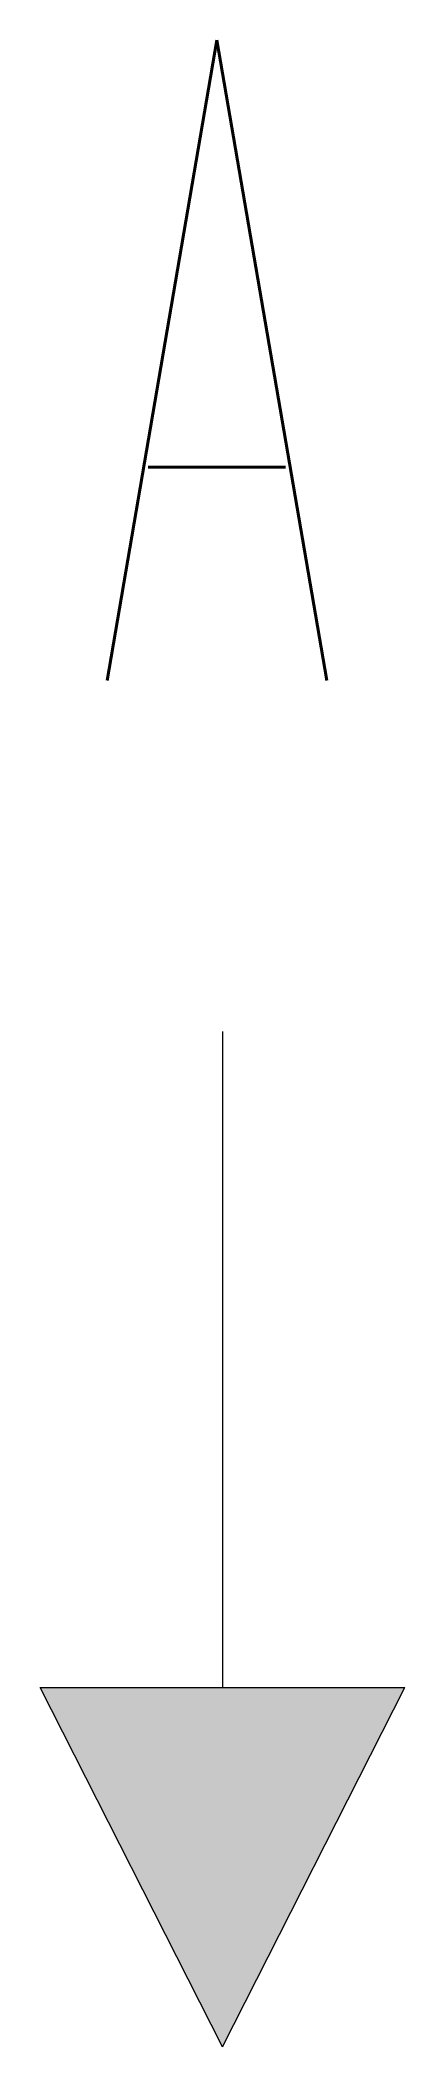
# Model space of a CAD drawing. Header units: metres. Extents: x -71 to 71, y -37 to 746.
import ezdxf

# ---------------------------------------------------------------- set-up
doc = ezdxf.new("R2010")
doc.units = ezdxf.units.M
doc.header["$LTSCALE"] = 0.5
doc.header["$MEASUREMENT"] = 0
doc.layers.get('0').update_dxf_attribs({"linetype": 'CONTINUOUS', "lineweight": 9})
doc.styles.get("Standard").update_dxf_attribs({"font": 'simplex.shx', "width": 0.5})

msp = doc.modelspace()

# ---------------------------------------------------------------- hatches: boundary and pattern name
at = {"linetype": 'Continuous'}
msp.add_hatch(color=256, dxfattribs=at).paths.add_polyline_path([(0, -37.19), (-71.15, 103.09), (71.15, 103.09)])

# ---------------------------------------------------------------- linework, layer by layer
for p, q in [((0, 359.28), (0, 103.09)), ((0, -37.19), (-71.15, 103.09)), ((-71.15, 103.09), (71.15, 103.09)), ((0, -37.19), (71.15, 103.09))]:
    msp.add_line(p, q, dxfattribs=at)

# ---------------------------------------------------------------- texts
at = {"linetype": 'Continuous', "insert": (-50.41, 746.33), "char_height": 250, "width": 219.0952, "attachment_point": 1}
msp.add_mtext('A', dxfattribs=at)

doc.saveas('drawing.dxf')
